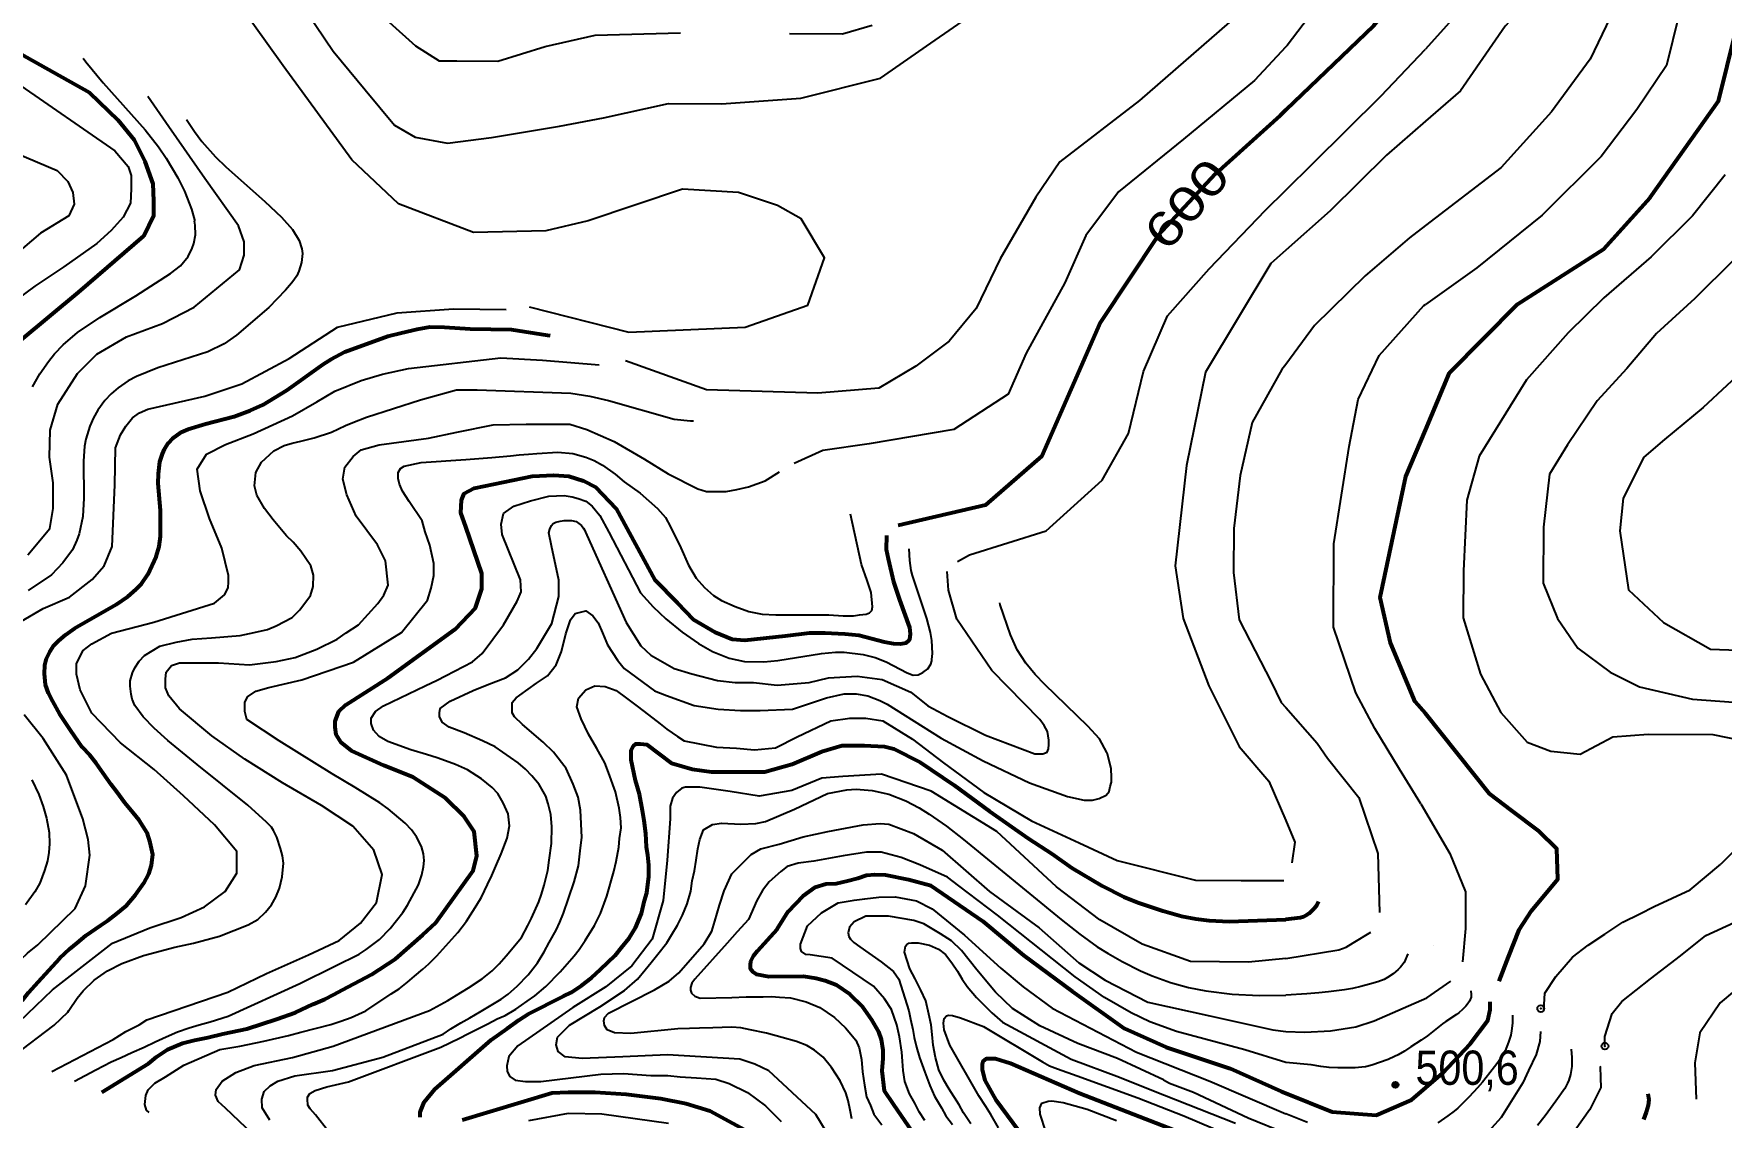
# Model space of a CAD drawing. Header units: metres. Extents: x 552626 to 559174, y 1843804 to 1852371.
# Drawn here: x 553379 to 554216, y 1850451 to 1850989 of the extents above; entities that cross this region are included whole.
import ezdxf
from ezdxf.enums import TextEntityAlignment as Align

# ---------------------------------------------------------------- set-up
doc = ezdxf.new("R2010")
doc.units = ezdxf.units.M
doc.header["$LTSCALE"] = 6.8
doc.header["$PDMODE"] = 32
doc.header["$PDSIZE"] = 3.4
for name, color, linetype, lineweight in [('1', 7, 'Continuous', 25), ('2', 7, 'Continuous', 53), ('5', 7, 'Continuous', 25)]:
    doc.layers.add(name, color=color, linetype=linetype, lineweight=lineweight)
doc.layers.add('4', color=7, linetype='Continuous')

msp = doc.modelspace()

# ---------------------------------------------------------------- hatches: boundary and pattern name
at = {"layer": '5'}
msp.add_hatch(color=256, dxfattribs=at).paths.add_polyline_path([(554055.92, 1850467.27, 1), (554052.92, 1850467.27, 1)])

# ---------------------------------------------------------------- linework, layer by layer
at = {"layer": '1'}
msp.add_line((554073.23, 1850536.34), (554073.23, 1850536.33), dxfattribs=at)
for points in [[(554069.3, 1851368.82), (554081.91, 1851361), (554108.08, 1851341.83), (554129.87, 1851322.69), (554148.81, 1851313.8), (554183.79, 1851300.43), (554208.55, 1851288.58), (554230.37, 1851273.82), (554237.57, 1851257.7), (554238.82, 1851224.07), (554235.76, 1851202.16), (554216.62, 1851177.44), (554196.03, 1851155.64), (554185.66, 1851133.78), (554167.93, 1851101.73), (554160.48, 1851078.39), (554154.48, 1851053.58), (554141.17, 1851027.35), (554108.81, 1850992.47), (554086.69, 1850960.45), (554069.3, 1850945.33)], [(554069.3, 1851339.09), (554093.36, 1851321.48), (554109.38, 1851314.07), (554126.86, 1851305.19), (554150.18, 1851296.27), (554170.54, 1851281.52), (554177.79, 1851272.71), (554186.51, 1851266.81), (554196.67, 1851255.05), (554199.53, 1851246.26), (554199.43, 1851230.18), (554193.49, 1851214.14), (554181.67, 1851193.75), (554171.34, 1851176.27), (554159.56, 1851161.73), (554144.81, 1851139.9), (554138.82, 1851116.55), (554134.28, 1851091.73), (554123.9, 1851066.94), (554112.03, 1851037.78), (554091.37, 1851005.75), (554069.3, 1850981.03)], [(554225.08, 1851132.06), (554201.57, 1851110.28), (554188.32, 1851094.28), (554176.5, 1851072.43), (554167.56, 1851044.72), (554167.39, 1851018.41), (554162.9, 1851000.89), (554151.06, 1850976.12), (554131.9, 1850949.93), (554106.89, 1850922.31), (554069.3, 1850893.57)], [(554221.92, 1851096.99), (554208.65, 1851078.07), (554204.18, 1851063.48), (554201.13, 1851043.04), (554198.04, 1851016.74), (554195, 1850997.76), (554189, 1850972.95), (554174.26, 1850951.11), (554156.58, 1850927.84), (554127.18, 1850898.79), (554094.87, 1850872.68), (554069.3, 1850854.44)], [(554069.3, 1851086.29), (554068.53, 1851084.84), (554047.84, 1851048.43), (554027.2, 1851017.86), (554000.68, 1850982.95), (554000, 1850982.22)], [(553624.58, 1850853.24), (553674.03, 1850840.66), (553731.85, 1850843.17), (553762.85, 1850854.08), (553771.23, 1850877.56), (553759.5, 1850896.85), (553747.77, 1850903.56), (553728.47, 1850910.01), (553700.73, 1850911.65), (553653.91, 1850895.87), (553632.96, 1850890.98), (553596.93, 1850890.14), (553559.74, 1850904.39), (553536.59, 1850926.21), (553502.51, 1850972.8), (553464.44, 1851026.03), (553430.08, 1851052.03), (553371.4, 1851071.31)], [(554000, 1851021.48), (553975.96, 1850997.72), (553927.49, 1850955.64), (553887.85, 1850925.19), (553876.05, 1850907.72), (553858.33, 1850877.14), (553846.49, 1850852.36), (553833.03, 1850836.23), (553816.49, 1850823.88), (553798.2, 1850812.84), (553767.88, 1850810.46), (553712.57, 1850812.14), (553672.35, 1850826.4)], [(553505.64, 1851012.37), (553527.35, 1850980.08), (553543.3, 1850960.98), (553557.8, 1850943.35), (553567.99, 1850937.43), (553584.04, 1850934.41), (553605.97, 1850937.2), (553639.61, 1850942.83), (553661.55, 1850947.08), (553693.73, 1850954.19), (553720.03, 1850954.02), (553759.49, 1850956.7), (553799, 1850966.68), (553823.94, 1850984.06), (553853.29, 1851004.34)], [(553555.18, 1850994.52), (553568.25, 1850982.74), (553579.9, 1850975.36), (553588.66, 1850975.3), (553609.11, 1850975.17), (553632.53, 1850982.34), (553657.4, 1850988.03), (553699.78, 1850989.22)], [(553753.83, 1850988.88), (553780.12, 1850988.72), (553794.76, 1850993.01)], [(554000, 1850982.22), (553984.5, 1850965.51), (553949.26, 1850936.49), (553916.96, 1850910.38), (553900.75, 1850888.56), (553890.38, 1850865.24), (553871.17, 1850830.28), (553862.27, 1850809.87), (553835.4, 1850792.45), (553793.33, 1850785.36), (553770.4, 1850781.95), (553756.13, 1850775.6)], [(554000, 1850911.11), (554013.44, 1850924.39), (554047.25, 1850957.79), (554069.3, 1850981.03)], [(553403.37, 1850976.66), (553404.61, 1850974.83), (553413.22, 1850964.33), (553434.01, 1850941.08), (553440.63, 1850932.7), (553444.54, 1850927.05), (553450.3, 1850917.17), (553453.53, 1850910.65), (553457.15, 1850901.63), (553458.52, 1850896.43), (553458.62, 1850895.77)], [(553370.21, 1850964.3), (553419, 1850930.64), (553425.65, 1850922.87), (553427.13, 1850918.43), (553427.13, 1850911.77), (553426.76, 1850904.74), (553423.24, 1850897.74), (553417.15, 1850891.13), (553410.06, 1850884.61), (553393.73, 1850873.02), (553379.31, 1850863.53), (553370.36, 1850856.93)], [(553375.93, 1850730.16), (553386.83, 1850743.26), (553388.46, 1850753.16), (553388.52, 1850765.94), (553386.69, 1850778.67), (553386.98, 1850792.03), (553390.76, 1850804.92), (553400.46, 1850820.21), (553410.07, 1850829.85), (553424.76, 1850838.31), (553442.7, 1850845.03), (553458.41, 1850853.13), (553480.86, 1850871.66), (553483.15, 1850878.94), (553483.15, 1850885.46), (553480.47, 1850893.51), (553463.62, 1850916.89), (553445.82, 1850942.52), (553435.37, 1850957.64)], [(553274.37, 1850947.23), (553274.59, 1850947.36), (553285.85, 1850951.23), (553295.57, 1850952.4), (553311.11, 1850951.23), (553325.87, 1850948.12), (553390.36, 1850920.9), (553395.8, 1850915.46), (553398.13, 1850910.01), (553398.91, 1850904.18), (553396.19, 1850898.35), (553382.2, 1850889.79), (553347.24, 1850860.24), (553323.15, 1850827.97), (553310.27, 1850805.96), (553296.89, 1850751.75), (553289.24, 1850727.52), (553277.77, 1850675.86), (553278.83, 1850665.69), (553280.02, 1850657.78)], [(553454.57, 1850946.23), (553458.49, 1850940.17), (553462.23, 1850935.26), (553468.95, 1850927.69), (553474.08, 1850922.7), (553493.49, 1850905.49), (553501.69, 1850897.73), (553507.23, 1850891.56), (553510.58, 1850886.15), (553511.84, 1850882.08), (553512.08, 1850879.72), (553511.7, 1850875.25), (553510.39, 1850870.88), (553509.31, 1850868.64), (553507.82, 1850866.5)], [(554069.3, 1850945.33), (554049.97, 1850928.53), (554022.04, 1850900.93), (554000, 1850881.33)], [(554218.05, 1850918.8), (554201.85, 1850898.44), (554181.27, 1850878.1), (554157.77, 1850857.79), (554140.13, 1850840.36), (554119.53, 1850817.1), (554095.91, 1850779.24), (554089.93, 1850757.35), (554088.25, 1850722.28), (554088.11, 1850698.89), (554096.7, 1850671.07)], [(553837.09, 1850726.92), (553843.13, 1850730.22), (553881.12, 1850742.1), (553908.85, 1850767.23), (553922.02, 1850790.48), (553929.52, 1850821.13), (553941.38, 1850848.83), (553961.98, 1850872.09), (553989.92, 1850901.15), (554000, 1850911.11)], [(553378.11, 1850813.64), (553381.76, 1850819.96), (553386.16, 1850826.18), (553389.15, 1850829.86), (553393.42, 1850834.32), (553400.54, 1850840.51), (553411.6, 1850848), (553429.39, 1850858.77), (553446.72, 1850869.73), (553451.6, 1850873.58), (553455.39, 1850878.25), (553457.49, 1850882.32), (553458.28, 1850884.67), (553459.03, 1850889.05), (553458.93, 1850893.7), (553458.62, 1850895.77)], [(554069.3, 1850893.57), (554061.38, 1850887.51), (554039.35, 1850868.65), (554014.36, 1850843.96), (554000, 1850824.62)], [(554000, 1850881.33), (553992.66, 1850874.8), (553960.18, 1850820.92), (553950.77, 1850774.59), (553945.23, 1850724.68), (553949.18, 1850698.55), (553961.85, 1850665.28), (553976.97, 1850635.06), (553991.66, 1850618), (554000, 1850598.42)], [(554222.17, 1850876.34), (554203.06, 1850857.46), (554183.96, 1850840.04), (554169.24, 1850822.59), (554154.53, 1850806.6), (554139.79, 1850784.77), (554130.93, 1850770.21), (554127.84, 1850743.91), (554127.67, 1850716.14), (554134.86, 1850698.56), (554144.99, 1850683.87), (554160.99, 1850672.08), (554175.55, 1850664.68), (554201.81, 1850658.67), (554222.25, 1850657.08)], [(553507.82, 1850866.5), (553506.74, 1850864.94), (553503.68, 1850861.46), (553495.42, 1850852.86), (553479.39, 1850839.14), (553473.22, 1850834.84), (553465.15, 1850830.87), (553440.35, 1850823.01), (553429.84, 1850818.69), (553425.67, 1850816.47), (553420.67, 1850813.07), (553417.21, 1850810.06), (553414.11, 1850806.74), (553410.63, 1850802.04), (553408.39, 1850798.18), (553406.57, 1850794.09), (553404.67, 1850787.68), (553404.04, 1850784.11), (553403.42, 1850776.76), (553403.6, 1850758.34), (553403.16, 1850749.26), (553401.26, 1850740.69), (553400.22, 1850737.49), (553398.09, 1850732.77), (553393.29, 1850726.26), (553387.57, 1850720.31), (553376, 1850712.58)], [(553372.72, 1850697.32), (553383.4, 1850703.58), (553396.59, 1850709.18), (553407.78, 1850717.98), (553413.77, 1850724.77), (553417.77, 1850734.37), (553419.03, 1850764.88), (553419.4, 1850783.27), (553421.83, 1850789.76), (553424.54, 1850794.09), (553427.78, 1850798.15), (553431.3, 1850800.59), (553435.36, 1850802.48), (553463.76, 1850808.94), (553482.09, 1850815.06), (553505.62, 1850827.6), (553529.45, 1850843.19), (553559.06, 1850850.26), (553587.15, 1850852.27), (553613.17, 1850851.95)], [(554067.11, 1850606.67), (554056.39, 1850623.95), (554044.24, 1850643.99), (554034.72, 1850661.73), (554023.63, 1850694.34), (554023.89, 1850735.72), (554031.5, 1850783.91), (554036.03, 1850807.27), (554046.39, 1850829.13), (554068.46, 1850853.84), (554069.3, 1850854.44)], [(553453.05, 1850610.68), (553438.59, 1850623.74), (553421.87, 1850636.98), (553407.7, 1850651.69), (553401.89, 1850663.31), (553399.96, 1850671.06), (553399.96, 1850676.38), (553403.35, 1850682.68), (553407.7, 1850686.06), (553417.37, 1850691.39), (553438.38, 1850696.88), (553468.42, 1850706.23), (553473.42, 1850710.45), (553475.26, 1850713.88), (553475.52, 1850716.78), (553475.52, 1850719.95), (553472.19, 1850733.51), (553466.05, 1850748.2), (553461.44, 1850761.99), (553459.88, 1850772.65), (553464.56, 1850780.1), (553473.89, 1850784.97), (553487.69, 1850790.25), (553507.16, 1850799.19), (553519.33, 1850806.09), (553528.26, 1850811.37), (553541.24, 1850816.65), (553551.79, 1850819.9), (553564.77, 1850822.74), (553610.62, 1850828.02), (553631.31, 1850826.8), (553659.31, 1850824.54)], [(554000, 1850824.62), (553998.15, 1850822.13), (553983.38, 1850795.91), (553977.37, 1850769.64), (553974.28, 1850743.35), (553974.15, 1850721.42), (553976.92, 1850698.02), (553992.8, 1850667.22), (553997.82, 1850657.02), (554000, 1850654.55)], [(554230.62, 1850825.09), (554207.11, 1850803.31), (554188.01, 1850787.36), (554177.73, 1850778.65), (554167.38, 1850758.25), (554165.82, 1850742.18), (554170.01, 1850712.92), (554187.44, 1850696.73), (554210.73, 1850683.43), (554260.39, 1850681.65)], [(553368.93, 1850481.61), (553389.01, 1850496.93), (553395.66, 1850503.3), (553396.25, 1850504.1), (553400.34, 1850510.26), (553403.36, 1850513.89), (553408.85, 1850519.22), (553415.34, 1850523.78), (553422.59, 1850527.4), (553433.34, 1850531.43), (553448.87, 1850535.52), (553458.15, 1850537.56), (553470.94, 1850541.06), (553485.26, 1850546.59), (553489.97, 1850549.38), (553493.82, 1850552.95), (553496.73, 1850556.56), (553498.95, 1850560.4), (553500.67, 1850564.89), (553502.09, 1850570.44), (553502.73, 1850577.24), (553502.19, 1850580.96), (553501.2, 1850584.48), (553499.38, 1850590.1), (553497.82, 1850593.5), (553496.71, 1850595.14), (553494.25, 1850597.66), (553484.96, 1850606.04), (553459.81, 1850626.15), (553445.33, 1850638.17), (553438.58, 1850644.17), (553433.17, 1850649.88), (553428.98, 1850655.39), (553427.69, 1850658.58), (553427.12, 1850661.12), (553426.64, 1850665.12), (553426.72, 1850667.71), (553427.76, 1850671.71), (553428.89, 1850674.14), (553431.1, 1850677.42), (553433.82, 1850680.23), (553441.38, 1850684.85), (553449.43, 1850686.96), (553457.49, 1850688.3), (553467.08, 1850689.07), (553481.29, 1850690.14), (553488.22, 1850691.72), (553494.83, 1850693.25), (553499.06, 1850695), (553506.95, 1850699.21), (553510.79, 1850702.96), (553516.14, 1850710.04), (553517.38, 1850714.44), (553517.68, 1850720.16), (553516.21, 1850724.73), (553511.28, 1850732.06), (553507.45, 1850736.52), (553504.26, 1850739.63), (553497.52, 1850747.55), (553493.25, 1850753.23), (553489.49, 1850759.9), (553488.34, 1850764.51), (553489.02, 1850771.06), (553491.74, 1850776.26), (553497.9, 1850781.85), (553503.12, 1850784.5), (553507.1, 1850785.58), (553511.26, 1850786.53), (553518.01, 1850788.24), (553526.53, 1850791.1), (553533.42, 1850794.41), (553537.19, 1850795.94), (553543.84, 1850798.59), (553570.74, 1850807.07)], [(553570.74, 1850807.07), (553588.49, 1850812.02), (553598.85, 1850812.02), (553645.33, 1850810.34), (553654.69, 1850808.97), (553663.92, 1850806.84), (553696.57, 1850797.56), (553704.62, 1850796.72), (553706.19, 1850796.7)], [(553485.94, 1850675.64), (553499.08, 1850677.33), (553508.52, 1850679.35), (553519.3, 1850683.4), (553529.41, 1850688.46), (553533.79, 1850691.49), (553539.86, 1850695.54), (553549.58, 1850706.14), (553552.59, 1850710.15), (553554.59, 1850715.17), (553553.26, 1850727.21), (553549.41, 1850735.25), (553538.73, 1850749.48), (553534.21, 1850759.99), (553532.21, 1850767.68), (553533.21, 1850773.7), (553537.22, 1850779.05), (553541.23, 1850782.39), (553550.25, 1850784.74), (553574.65, 1850788.08), (553588.67, 1850791.09), (553606.72, 1850794.77), (553623.09, 1850795.1), (553644.82, 1850795.1), (553653.17, 1850792.43), (553666.87, 1850786.41), (553681.91, 1850777.71), (553693.61, 1850770.35), (553708.31, 1850763), (553712.65, 1850761.66), (553722.34, 1850761.66), (553727.69, 1850762.66), (553733.37, 1850764), (553741.73, 1850767.01), (553748.78, 1850771.41)], [(553559.67, 1850771.01), (553560.82, 1850773.12), (553562.54, 1850774.27), (553570.98, 1850776), (553593.12, 1850777.49), (553606.11, 1850778.49), (553615.32, 1850779.38), (553619.69, 1850779.87), (553624.22, 1850780.23), (553628.45, 1850780.55), (553638.81, 1850781.09), (553646.29, 1850780.52), (553652.81, 1850778.73), (553656.8, 1850776.97), (553661, 1850774.77), (553667.35, 1850770.28), (553671.72, 1850766.51), (553679.63, 1850760.77), (553688.38, 1850753.24), (553692.2, 1850748.78), (553694.78, 1850744.18), (553699.94, 1850733.74), (553703.62, 1850725.01), (553707.5, 1850718.61), (553711.57, 1850713.95), (553716.03, 1850710.07), (553720.1, 1850707.55), (553726.88, 1850704.64), (553733.67, 1850702.12), (553740.26, 1850700.76), (553747.04, 1850700.37), (553761.27, 1850700.48), (553773.28, 1850700.48), (553780.34, 1850700), (553785.52, 1850700), (553788.58, 1850700.48), (553791.88, 1850700.71), (553793.53, 1850701.42), (553794.71, 1850702.6), (553794.94, 1850704.48), (553794.24, 1850711.55), (553792.35, 1850717.44), (553789.53, 1850725.45), (553784.13, 1850750.42)], [(553399.08, 1850469.15), (553409.68, 1850474.8), (553417.29, 1850478.66), (553422.1, 1850480.78), (553427.5, 1850483.29), (553433.66, 1850486.04), (553439.06, 1850488.55), (553444.46, 1850491.05), (553450.17, 1850493.6), (553455.96, 1850495.51), (553460.84, 1850497.01), (553466.34, 1850498.59), (553475.35, 1850501.34), (553510.83, 1850517.62), (553528.23, 1850526.2), (553540.3, 1850532.18), (553543.79, 1850534.46), (553550.29, 1850539.42), (553555.72, 1850544.82), (553561.95, 1850552.79), (553564.27, 1850556.44), (553569.72, 1850566.45), (553571.42, 1850571.49), (553572.27, 1850575.43), (553572.52, 1850578.65), (553572.22, 1850581.8), (553571.14, 1850585.55), (553568.72, 1850590.27), (553566.17, 1850593.79), (553563.1, 1850597.13), (553554.64, 1850604.24), (553550.57, 1850607.17), (553538.26, 1850614.87), (553526.8, 1850621.62), (553500.55, 1850637.93), (553484.53, 1850648.46), (553483.59, 1850652.54), (553483.59, 1850656.93), (553484.84, 1850659.75), (553488.92, 1850662.57), (553495.49, 1850664.45), (553511.79, 1850668.21), (553537.47, 1850676.99), (553561.28, 1850691.73), (553574.13, 1850707.72), (553576.01, 1850713.68), (553577.26, 1850719.95), (553577.26, 1850725.91), (553575.38, 1850735), (553573.09, 1850741.65), (553571.56, 1850747.02), (553565.04, 1850756.62), (553561.78, 1850761.8), (553560.24, 1850765.25), (553559.67, 1850768.13), (553559.67, 1850771.01)], [(553600.95, 1850560.42), (553603.88, 1850566.59), (553606.05, 1850571.1), (553608.05, 1850575.75), (553610.67, 1850581.89), (553613.74, 1850589.65), (553614.94, 1850595.79), (553614.27, 1850601.71), (553611.76, 1850607.11), (553609.01, 1850611.85), (553606.3, 1850614.86), (553600.92, 1850619.14), (553593.95, 1850623.56), (553588.12, 1850626.22), (553583.03, 1850628.01), (553578.9, 1850629.59), (553573.67, 1850631.21), (553565.83, 1850633.48), (553554.43, 1850637.65), (553550.22, 1850640.02), (553547.33, 1850643.19), (553546.28, 1850646.62), (553546.28, 1850649.26), (553548.38, 1850652.42), (553552.33, 1850655.33), (553572.97, 1850665.23), (553578.95, 1850668.12), (553583.14, 1850670.17), (553596.44, 1850677.16), (553601.29, 1850681.33), (553611.92, 1850695.43), (553618.62, 1850707.23), (553620.7, 1850711.86), (553620.24, 1850717.87), (553611.23, 1850740.31), (553610.76, 1850745.39), (553611.92, 1850750.71), (553617, 1850754.41), (553625.32, 1850756.96), (553634.34, 1850759.27), (553641.95, 1850759.58), (553645.88, 1850759.06), (553648.98, 1850758.23), (553652.7, 1850756.78), (553655.8, 1850754.3), (553659.62, 1850749.65), (553664.15, 1850741.46), (553679.85, 1850711.37), (553686.21, 1850704.41), (553692.38, 1850698.54), (553700.57, 1850691.83), (553708.61, 1850686.18), (553715.56, 1850682.29), (553723.78, 1850678.88), (553731.42, 1850677.23), (553741.13, 1850677.08), (553748.07, 1850677.76), (553769.59, 1850681.32), (553776.67, 1850681.95), (553780.9, 1850681.99), (553790.29, 1850680.81), (553796.34, 1850679.26), (553801.76, 1850677.13), (553812.19, 1850671.71), (553815.12, 1850670.6)], [(553494.23, 1850436.39), (553473.92, 1850455.73), (553470.31, 1850458.94), (553468.91, 1850462.15), (553469.31, 1850464.96), (553472.32, 1850469.17), (553479.13, 1850473.38), (553488.15, 1850476.79), (553507.19, 1850480.81), (553527.44, 1850486.42), (553575.12, 1850504.13), (553584.19, 1850509.1), (553588.62, 1850511.81), (553594.54, 1850515.33), (553601.28, 1850519.88), (553606.19, 1850523.91), (553609.75, 1850527.31), (553613.25, 1850531.34), (553620.74, 1850540.4), (553624.02, 1850546.3), (553625.82, 1850549.97), (553629.47, 1850558.12), (553630.78, 1850561.9), (553632.02, 1850566.31), (553633.87, 1850573.62), (553634.55, 1850578.75), (553635.68, 1850586.93), (553635.83, 1850595.31), (553635.3, 1850601.41), (553634.07, 1850606.64), (553632.85, 1850610.45), (553629.51, 1850616.23), (553625.87, 1850620.55), (553622.81, 1850623.84), (553619.13, 1850627.05), (553607.82, 1850634.92), (553601.47, 1850637.99), (553592.35, 1850641.85), (553584.95, 1850644.77), (553581.53, 1850647.15), (553580.21, 1850650.05), (553580.21, 1850651.9), (553580.47, 1850654.01), (553585.47, 1850657.7), (553596.91, 1850662.89), (553604.6, 1850666.13), (553612.94, 1850669.13), (553618.96, 1850673.13), (553624.35, 1850678.48), (553628.5, 1850683.68), (553635.95, 1850696.13), (553639.42, 1850709.54), (553639.42, 1850717.64), (553635.64, 1850734.75), (553634.4, 1850741.06), (553634.82, 1850743.03), (553635.75, 1850744.79), (553636.57, 1850745.72), (553637.82, 1850746.44), (553639.99, 1850746.96), (553642.05, 1850747.27), (553645.57, 1850747.27), (553647.94, 1850746.75), (553650.53, 1850744.79), (553652.18, 1850742.41), (553651.67, 1850743.31), (553672.7, 1850696.59), (553680.09, 1850685.03), (553684.95, 1850680.4), (553696.6, 1850673.77), (553705.34, 1850671.21), (553718.09, 1850667.92), (553726.83, 1850666.82), (553735.94, 1850666.82), (553747.74, 1850665.51), (553763.57, 1850666.83)], [(553815.12, 1850670.6), (553817.67, 1850670.75), (553820.02, 1850671.88), (553822.36, 1850673.73), (553823.84, 1850675.94), (553824.36, 1850677.57), (553824.44, 1850678.36), (553824.75, 1850681.26), (553824.39, 1850687.67), (553823.69, 1850691.75), (553821.93, 1850698.66), (553814.76, 1850719.9), (553814.19, 1850722.45), (553813.51, 1850727.45), (553813.22, 1850733.14)], [(553763.57, 1850666.83), (553773.1, 1850669.22), (553787.4, 1850670.01), (553799.71, 1850668.42), (553814.01, 1850662.05), (553822.35, 1850655.27), (553832.28, 1850650.09), (553850.99, 1850640.83), (553875.45, 1850631.45), (553879.56, 1850631.45), (553881.61, 1850632.36), (553882.38, 1850633.9), (553882.51, 1850636.09), (553882.51, 1850638.28), (553881.74, 1850642.65), (553880.2, 1850645.61), (553878.01, 1850648.45), (553854.11, 1850672.78), (553836.8, 1850698.34), (553832.68, 1850712.77), (553832.1, 1850721.92)], [(553661.09, 1850691.48), (553663.49, 1850685.6), (553668.46, 1850677.95), (553671.76, 1850673.9), (553686.74, 1850662.79), (553692.79, 1850660.42), (553706.45, 1850655.49), (553718.47, 1850653.66), (553729.4, 1850652.93), (553739.24, 1850652.93), (553755.22, 1850653.62), (553772.08, 1850659.34), (553780.92, 1850661.19), (553786.91, 1850661.34), (553792.71, 1850660.24), (553798.65, 1850657.98), (553802.33, 1850656.11), (553829.04, 1850639.19), (553849.82, 1850627.95), (553872.93, 1850617.14), (553891.7, 1850610.4), (553899.95, 1850608.54), (553904.07, 1850608.54), (553907.37, 1850609.37), (553910.88, 1850611.02), (553912.33, 1850612.88), (553912.94, 1850615.35), (553913.56, 1850617.42), (553913.56, 1850619.9), (553913.36, 1850624.03), (553911.5, 1850631.46), (553911.29, 1850632.08), (553907.58, 1850638.89), (553901.8, 1850645.29), (553880.5, 1850665.9), (553875.75, 1850670.77), (553870.98, 1850676.53), (553866.7, 1850683.12), (553863.42, 1850690.46), (553858.38, 1850705.4), (553858.1, 1850706.48)], [(553495.97, 1850449.71), (553492.16, 1850455.93), (553491.96, 1850460.14), (553493.16, 1850463.95), (553496.17, 1850466.76), (553499.98, 1850469.17), (553508.4, 1850471.78), (553527.04, 1850474.39), (553552.09, 1850481.01), (553581.98, 1850492.43), (553585.78, 1850495.07), (553590.66, 1850497.99), (553595.26, 1850500.57), (553600.73, 1850503.87), (553610.8, 1850509.75), (553614.15, 1850512.18), (553618.75, 1850516.18), (553624.11, 1850521.84), (553628.81, 1850527.74), (553632.12, 1850533.32), (553634.61, 1850537.87), (553638.02, 1850543.94), (553639.78, 1850547.93), (553641.64, 1850552.4), (553644.12, 1850559.78), (553646.98, 1850568), (553649.08, 1850575.98), (553650.13, 1850584.78), (553650.81, 1850589.91), (553650.05, 1850603.56), (553649, 1850610.07), (553646.39, 1850616.4), (553642.98, 1850624.23), (553636.69, 1850632.35), (553631.55, 1850637.3), (553621.25, 1850646.1), (553617.31, 1850649.79), (553616.25, 1850651.9), (553616.25, 1850655.07), (553616.25, 1850656.91), (553618.1, 1850659.29), (553619.94, 1850660.61), (553628.23, 1850666.6), (553633.66, 1850670.22), (553637.94, 1850675.6), (553640.66, 1850682.22), (553642.83, 1850690.99), (553645.2, 1850697.89), (553647.52, 1850701.15), (553652.75, 1850702.38), (553656.18, 1850699.93), (553658.79, 1850696.43), (553661.09, 1850691.48)], [(553387.75, 1850473.83), (553418.24, 1850489.82), (553424.43, 1850493.68), (553431.15, 1850497.12), (553434.99, 1850499.45), (553475.07, 1850513.27), (553494.23, 1850522.57), (553515.17, 1850531.79), (553530.35, 1850538.93), (553540.99, 1850547.44), (553548.81, 1850557.74), (553551.7, 1850571.65), (553547.62, 1850583.78), (553537.12, 1850595.62), (553521.64, 1850605.94), (553502.28, 1850617.03), (553483.49, 1850628.83), (553467.13, 1850640.47), (553451.05, 1850653.74), (553445.79, 1850660.34), (553444.21, 1850664.29), (553444.21, 1850668.52), (553444.47, 1850671.95), (553447.1, 1850675.37), (553451.05, 1850676.69), (553470.44, 1850676.65), (553485.94, 1850675.64)], [(554096.7, 1850671.07), (554106.8, 1850652), (554119.86, 1850637.3), (554131.52, 1850632.84), (554146.12, 1850631.29), (554162.24, 1850639.96), (554179.78, 1850641.31), (554211.92, 1850641.11), (554226.51, 1850638.09), (554235.24, 1850632.19), (554239.55, 1850620.47), (554239.47, 1850608.78), (554236.5, 1850600.02), (554226.19, 1850586.93), (554215.9, 1850576.77)], [(553667.78, 1850578.1), (553669.19, 1850585.2), (553669.49, 1850589.5), (553670.31, 1850594.8), (553669.88, 1850599.96), (553669.21, 1850604.47), (553667.5, 1850612.64), (553664.05, 1850622.19), (553662.23, 1850627.04), (553658.27, 1850634.17), (553653.99, 1850641.26), (553650.44, 1850648.91), (553648.35, 1850654.83), (553649.13, 1850659.03), (553652.76, 1850663.23), (553657.26, 1850665.31), (553662.36, 1850664.94), (553667.8, 1850662.88), (553672.97, 1850659.04), (553677.62, 1850655.62), (553681.61, 1850652.45), (553689.56, 1850646.4), (553692.86, 1850643.77), (553698.17, 1850640.11), (553701.57, 1850637.97), (553717.53, 1850634.75), (553727.48, 1850634.26), (553736.47, 1850633.53), (553746.91, 1850634.5), (553757.59, 1850639.86), (553774.22, 1850647.79), (553783.69, 1850649.25), (553791.71, 1850649.25), (553800.09, 1850647.79), (553814.9, 1850638.76), (553830.25, 1850627.01), (553850.26, 1850612.38), (553873.87, 1850598.29), (553897.59, 1850587.35), (553916.34, 1850578.52), (553955.17, 1850568.87), (553977.92, 1850568.73), (553999.04, 1850568.59)], [(554000, 1850654.55), (554015.69, 1850636.74), (554020.73, 1850629.35), (554036.25, 1850609.84), (554045.74, 1850582.11), (554046.53, 1850552.8)], [(553406.68, 1850581.28), (553405.89, 1850588.99), (553403.19, 1850599.27), (553395.11, 1850620.92), (553383.51, 1850639.03), (553374.09, 1850650.86)], [(554000, 1850529.98), (553981.5, 1850528.17), (553952.75, 1850528.48), (553928.82, 1850537.01), (553907.72, 1850549.19), (553886.21, 1850565.43), (553856.6, 1850593.04), (553824.14, 1850612.94), (553799.39, 1850621.47), (553780.32, 1850620.25), (553769.77, 1850619.44), (553754.99, 1850613.27), (553738.76, 1850610.45), (553724.3, 1850612.85), (553709.36, 1850615.01), (553706.21, 1850615.01), (553702.26, 1850615.01), (553700.42, 1850614.48), (553697.79, 1850612.37), (553695.69, 1850609.47), (553694.63, 1850605.51), (553694.63, 1850599.18), (553693.06, 1850578.66), (553691.11, 1850558.66), (553685.62, 1850539.56), (553675.57, 1850526.25), (553662.68, 1850515.98), (553646.23, 1850505.6), (553618.99, 1850486.64), (553614.5, 1850481.39), (553613.5, 1850476.65), (553613.75, 1850473.91), (553615, 1850471.41), (553617.74, 1850469.66), (553622.73, 1850468.91), (553630.47, 1850468.91), (553660.17, 1850472.49), (553671.38, 1850472.91), (553685.04, 1850471.92), (553693.44, 1850471.85), (553699.5, 1850471.27), (553707.61, 1850470.77), (553717.24, 1850470.01), (553723.81, 1850467.9), (553733.02, 1850463.41), (553741.96, 1850456.82), (553749.59, 1850449.17)], [(553377.91, 1850618.61), (553381.27, 1850611.36), (553383.49, 1850605.42), (553385.19, 1850599.53), (553386.43, 1850592.44), (553386.66, 1850586.92), (553386.36, 1850582.5), (553385.59, 1850578.4), (553384.2, 1850573.59), (553381.84, 1850567.41), (553379.39, 1850563.07), (553374.78, 1850556.54)], [(553704.81, 1850563.35), (553705.49, 1850568.48), (553706.66, 1850573.51), (553707.48, 1850578.81), (553708.26, 1850584.43), (553709.33, 1850588.97), (553711.15, 1850593.75), (553715.58, 1850596.46), (553720.08, 1850597.13), (553729.61, 1850596.63), (553737.17, 1850596.86), (553741.95, 1850597.87), (553756.25, 1850604.1), (553772.69, 1850611.75), (553782.24, 1850613.59), (553786.87, 1850613.97), (553794.86, 1850613.33), (553803.07, 1850611.52), (553811.46, 1850608.14), (553818.06, 1850604.69), (553823.17, 1850601.54), (553831.63, 1850595.62), (553840.18, 1850588.98), (553888.59, 1850549.23), (553897.77, 1850542.04), (553906.53, 1850535.8), (553911.89, 1850532.39), (553918.93, 1850528.39), (553928, 1850523.81), (553933.68, 1850521.39), (553942.88, 1850518.08), (553951.84, 1850515.6), (553960.43, 1850513.93), (553973.48, 1850512.3), (553986.78, 1850511.67), (554000, 1850511.82)], [(553358.22, 1850489.04), (553371.55, 1850498.57), (553388.16, 1850514.4), (553417.84, 1850537.56), (553436.41, 1850545.17), (553451.99, 1850550.29), (553463.55, 1850555.6), (553473.74, 1850563.16), (553479.54, 1850572.29), (553479.65, 1850583.09), (553468.43, 1850596.34), (553453.05, 1850610.68)], [(554067.11, 1850606.67), (554081.36, 1850582.12), (554089.27, 1850563.11), (554089.27, 1850544.89), (554087.69, 1850528.26)], [(553782.94, 1850459.54), (553781.72, 1850463.35), (553779.01, 1850469.2), (553774.63, 1850475.81), (553770.56, 1850481.03), (553766.22, 1850484.49), (553762.34, 1850486.73), (553757.21, 1850488.83), (553750.2, 1850490.72), (553742.37, 1850492.99), (553734.29, 1850494.6), (553729.61, 1850495.49), (553725.14, 1850495.93), (553720.43, 1850495.72), (553715.72, 1850495.5), (553709.1, 1850495.38), (553704.22, 1850495.3), (553698.39, 1850495.11), (553675.12, 1850492.78), (553667, 1850493.16), (553663.26, 1850494.58), (553661.98, 1850496.78), (553661.59, 1850498.97), (553661.98, 1850500.64), (553664.04, 1850502.84), (553686.88, 1850514.49), (553694.15, 1850518.63), (553698.89, 1850522.8), (553711.47, 1850537.17), (553715.33, 1850543.45), (553716.81, 1850548.51), (553719.08, 1850556.35), (553721.42, 1850563.56), (553725.22, 1850571.88), (553734.81, 1850581.58), (553739.51, 1850584.41), (553748.6, 1850586.6), (553760.51, 1850590.37), (553772.75, 1850592.99), (553778.95, 1850594.09), (553790.28, 1850596.33), (553798.74, 1850596.95), (553803.13, 1850596.64), (553815.36, 1850591.94), (553829.46, 1850583.78), (553852.98, 1850563.17), (553877.71, 1850545.25), (553897.35, 1850527.76), (553910.47, 1850519.15), (553931.52, 1850508.28), (553962.31, 1850501.48), (553993.62, 1850494.53), (554000, 1850493.66)], [(554000, 1850598.42), (554004.59, 1850587.65), (554003.01, 1850577.44)], [(553337.46, 1850503.48), (553341.85, 1850506.34), (553347.86, 1850510.33), (553351.66, 1850512.97), (553357.05, 1850516.89), (553360.22, 1850519.45), (553365.33, 1850523.03), (553368.92, 1850526.11), (553372.62, 1850529.68), (553375.76, 1850532.56), (553380.8, 1850536.76), (553399.37, 1850554.78), (553404.51, 1850566.05), (553406.68, 1850581.28)], [(554000, 1850478.4), (553979.8, 1850484.61), (553945.81, 1850493.74), (553932.58, 1850498.47), (553923.24, 1850502.94), (553910.17, 1850510.57), (553895.55, 1850520.84), (553857.01, 1850551.39), (553837.81, 1850566.02), (553832.14, 1850570.34), (553818.47, 1850576.49), (553809.13, 1850580.14), (553799.34, 1850582.65), (553792.05, 1850582.65), (553780.43, 1850580.82), (553765.86, 1850578.32), (553758.11, 1850577.18), (553752.65, 1850575.58), (553749.46, 1850573.07), (553743.76, 1850568.06), (553740.35, 1850563.73), (553737.62, 1850558.71), (553733.52, 1850549.36), (553727.82, 1850543.21), (553722.81, 1850537.51), (553706.83, 1850519.73), (553705.28, 1850517.67), (553704.63, 1850515.61), (553704.63, 1850514.19), (553705.15, 1850512.77), (553706.83, 1850511.35), (553709.4, 1850510.32), (553725.21, 1850510.63), (553732.28, 1850510.95), (553740.8, 1850510.97), (553744.89, 1850511.12), (553748.88, 1850510.78), (553754.28, 1850510.45), (553762.08, 1850508.49), (553768.88, 1850505.63), (553776.06, 1850500.76), (553781.55, 1850495.54), (553786.65, 1850489.49), (553788.36, 1850485.58), (553789.48, 1850479.86), (553790.01, 1850473.77), (553790.93, 1850467.08), (553792.05, 1850461.37), (553793.97, 1850457), (553795.71, 1850452.78), (553799.64, 1850447.39)], [(553525.09, 1850444.15), (553518.62, 1850452.32), (553516.01, 1850455.33), (553514.81, 1850457.13), (553514.61, 1850460.14), (553514.61, 1850461.14), (553515.81, 1850462.95), (553518.42, 1850464.55), (553524.23, 1850466.36), (553535.05, 1850468.77), (553580.81, 1850485.98), (553590.09, 1850490.51), (553594.27, 1850492.56), (553604.14, 1850497.47), (553608.74, 1850500.04), (553612.65, 1850501.75), (553617.98, 1850504.88), (553623.69, 1850508.84), (553627.49, 1850511.48), (553632.82, 1850516.03), (553640.05, 1850523.33), (553646.89, 1850531.21), (553649.51, 1850534.5), (553652.48, 1850538.95), (553657.01, 1850546.4), (553659.97, 1850552.27), (553663.11, 1850560.83), (553666.61, 1850573.07), (553667.78, 1850578.1)], [(554128.06, 1850504.25), (554128.58, 1850512.74), (554133.95, 1850521.09), (554142.29, 1850530.63), (554150.04, 1850536.6), (554158.38, 1850541.97), (554167.32, 1850547.93), (554175.67, 1850552.11), (554182.82, 1850555.68), (554200.7, 1850564.04), (554215.9, 1850576.77)], [(553774.78, 1850439.45), (553766.88, 1850452.51), (553743.62, 1850474.28), (553736.59, 1850477.58), (553729.18, 1850480.03), (553693.32, 1850482.14), (553671.12, 1850481.14), (553650.92, 1850480.4), (553642.44, 1850481.14), (553638.95, 1850483.89), (553637.95, 1850487.14), (553638.7, 1850490.88), (553644.68, 1850496.87), (553659.69, 1850505.98), (553671.87, 1850514.15), (553678.33, 1850519.78), (553682.24, 1850524.32), (553685.14, 1850527.97), (553688.46, 1850532.13), (553692.88, 1850537.69), (553695.4, 1850541.92), (553698.2, 1850546.5), (553700.78, 1850551.53), (553702.99, 1850557.15), (553704.81, 1850563.35)], [(553436.02, 1850453.6), (553434.76, 1850454.79), (553433.94, 1850457.45), (553434.35, 1850461.94), (553435.57, 1850464.8), (553438.84, 1850468.07), (553444.14, 1850471.33), (553453.32, 1850477.05), (553471.22, 1850484.77), (553481.13, 1850486.53), (553493.01, 1850488.98), (553505.16, 1850491.78), (553511.29, 1850493.42), (553526.18, 1850497.16), (553531.2, 1850498.83), (553536.36, 1850500.68), (553543.56, 1850504.02), (553556.19, 1850512.4), (553560.17, 1850514.9), (553564.21, 1850518.2), (553567.67, 1850521.12), (553571.86, 1850524.6), (553574.86, 1850527.31), (553578.84, 1850531.23), (553583.33, 1850536.16), (553589.21, 1850542.82), (553593.46, 1850548.52), (553598.71, 1850556.53), (553600.95, 1850560.42)], [(553821.01, 1850449.65), (553818.16, 1850453.91), (553815.93, 1850458.23), (553813.36, 1850462.83), (553811.09, 1850468.89), (553810.14, 1850474.47), (553809.79, 1850479.01), (553809.6, 1850483.41), (553808.41, 1850491.16), (553807.11, 1850497.02), (553804.36, 1850504.6), (553800.92, 1850509.89), (553795.46, 1850516.22), (553774.92, 1850530.09), (553764.1, 1850531.73), (553761.92, 1850531.94), (553759.74, 1850533.5), (553759.22, 1850534.95), (553759.22, 1850537.03), (553762.67, 1850546.18), (553769.73, 1850552.56), (553777.93, 1850557.58), (553785.9, 1850558.95), (553791.14, 1850559.63), (553798.2, 1850560.31), (553806.18, 1850560.54), (553816.88, 1850558.49), (553824.62, 1850554.61), (553840.62, 1850541.53), (553858.71, 1850525.13), (553869.69, 1850515.87), (553884.18, 1850505.38), (553926.01, 1850483.44), (553962.32, 1850469.14), (554000, 1850452.97)], [(553939.28, 1850469.76), (553916.46, 1850480.3), (553896.89, 1850487.76), (553877.98, 1850496.55), (553864.36, 1850505.18), (553856.04, 1850513.2), (553846.79, 1850524.41), (553839.08, 1850533.95), (553834.12, 1850538.76), (553828.67, 1850542.24), (553820.38, 1850547.15), (553815.45, 1850548.8), (553802.99, 1850551.01), (553795.89, 1850551.01), (553791.68, 1850551.01), (553785.88, 1850548.13), (553783.59, 1850545.43), (553782.97, 1850542.74), (553783.18, 1850540.87), (553784.11, 1850539.52), (553785.67, 1850537.96), (553788.68, 1850535.78), (553799.31, 1850528.32), (553805.36, 1850523.58), (553807.99, 1850519.62), (553812.95, 1850503.99), (553813.9, 1850499.84), (553814.95, 1850494.75), (553815.72, 1850490.73), (553816.74, 1850485.95), (553818.27, 1850480.76), (553820.99, 1850473.49), (553823.46, 1850466.98), (553825.8, 1850461.72), (553829.14, 1850455.94), (553831.33, 1850451.92), (553834.66, 1850447.57)], [(554158.38, 1850486.49), (554158.38, 1850491.26), (554161.96, 1850502.6), (554166.73, 1850508.56), (554181.03, 1850519.89), (554195.93, 1850531.23), (554208.45, 1850541.37), (554222.51, 1850547.77)], [(553843.78, 1850447.97), (553840.16, 1850453.4), (553837.97, 1850457.41), (553833, 1850465.06), (553830.42, 1850469.66), (553827.95, 1850474.75), (553826.31, 1850480.88), (553825.15, 1850486.9), (553824.55, 1850492.2), (553824.16, 1850497.05), (553822.94, 1850502.28), (553821.4, 1850508.9), (553818.89, 1850514.3), (553816.21, 1850519.83), (553813.43, 1850524.89), (553810.78, 1850533.1), (553811.3, 1850536.01), (553812.03, 1850536.94), (553813.06, 1850537.56), (553814.51, 1850537.77), (553817.63, 1850537.67), (553823.23, 1850536.52), (553827.69, 1850534.55), (553831.26, 1850531.96), (553834.42, 1850527.74), (553837.09, 1850523.62), (553839.42, 1850519.78), (553841.89, 1850516.11), (553846.62, 1850510.65), (553850.37, 1850506.81), (553854.12, 1850502.98), (553859.53, 1850498.38), (553893.57, 1850480.08), (553917.48, 1850471.13), (553933.51, 1850464.65), (553975.14, 1850448.29)], [(554000, 1850529.98), (554026.29, 1850534.28), (554029.95, 1850535.63), (554033.47, 1850537.7), (554042.21, 1850542.98)], [(554060.57, 1850532.26), (554058.81, 1850527.93), (554056.95, 1850525.64), (554056.36, 1850525.03), (554055.74, 1850524.42), (554053.25, 1850522.31), (554050.46, 1850520.45), (554048.83, 1850519.6), (554045.73, 1850518.38), (554041.59, 1850517.14), (554037.34, 1850516.02), (554033.14, 1850515.08), (554029.15, 1850514.39), (554021.15, 1850513.36), (554016.42, 1850512.87), (554010.44, 1850512.38), (554000, 1850511.82)], [(554000, 1850493.66), (554009.54, 1850493.39), (554022.22, 1850494.1), (554034.78, 1850496), (554043.89, 1850499.01), (554070.06, 1850510.5), (554081.91, 1850518.68)], [(554091.9, 1850513.98), (554092.08, 1850512.11), (554091.96, 1850510.75), (554091.22, 1850508.78), (554090.05, 1850507.13), (554089.31, 1850506.23), (554087.79, 1850504.64), (554085.95, 1850503.04), (554084.74, 1850502.15), (554079.42, 1850498.73), (554077.85, 1850497.6), (554072, 1850492.94), (554070.3, 1850491.67), (554067.13, 1850489.45), (554062.15, 1850486.14), (554058.97, 1850484.06), (554055.78, 1850482.17), (554054.01, 1850481.27), (554050.79, 1850479.91), (554042.74, 1850477.07), (554039.6, 1850476.25), (554037.79, 1850475.97), (554034.41, 1850475.77), (554025.81, 1850475.72), (554021.61, 1850475.87), (554017.36, 1850476.41), (554012.65, 1850477.13), (554000, 1850478.4)], [(554222.75, 1850513.93), (554215.6, 1850507.96), (554205.47, 1850493.05), (554203.03, 1850478.22), (554203.68, 1850460.24)], [(553857.43, 1850445.88), (553853.67, 1850452.56), (553851.17, 1850456.54), (553847.73, 1850461.84), (553833.32, 1850486.97), (553830.6, 1850494.54), (553830.15, 1850497.87), (553830.6, 1850500.14), (553831.66, 1850501.5), (553832.72, 1850501.81), (553834.69, 1850501.66), (553838.62, 1850500.44), (553849.97, 1850496.2), (553879.29, 1850478.67), (553882.83, 1850476.71), (553886.78, 1850475.26), (553896.49, 1850471.78), (553926.63, 1850460.77), (553949.5, 1850451.83), (553971.66, 1850442.53)], [(554112.61, 1850501.89), (554112.53, 1850497.84), (554112.06, 1850494.04), (554111.65, 1850491.99), (554110.62, 1850488.38), (554108.88, 1850484.14), (554108.44, 1850483.29), (554106.71, 1850480.46), (554104.75, 1850477.74), (554101.33, 1850473.21), (554097.62, 1850468.59), (554095.16, 1850465.72), (554091.1, 1850461.31), (554088.28, 1850458.46), (554085.33, 1850455.72), (554083.64, 1850454.29), (554080.49, 1850451.86), (554075.4, 1850448.38)], [(554126.43, 1850493.82), (554126.1, 1850488.85), (554124.24, 1850482.32), (554120.51, 1850474.39), (554117.71, 1850468.32), (554106.97, 1850451.13), (554092.45, 1850435.21), (554074.16, 1850423.82), (554053.04, 1850422.09), (554032.03, 1850427.5), (554011.66, 1850438.27), (554000, 1850442.8)], [(554141.66, 1850484.94), (554142.01, 1850480.92), (554141.89, 1850476.41), (554141.3, 1850472.38), (554140.46, 1850469.53), (554139.85, 1850468.04), (554138.46, 1850465.54), (554134.06, 1850459.11), (554128.66, 1850451.82), (554124.91, 1850447.04)], [(553939.28, 1850469.76), (553942.37, 1850468.04), (553954.27, 1850463.64), (553981.44, 1850450.95), (554000, 1850443.34)], [(554155.94, 1850476.6), (554155.96, 1850476.35), (554156.23, 1850470.83), (554156.32, 1850465.96), (554150.87, 1850455.06), (554133.58, 1850430.55), (554115.62, 1850410.99), (554105.28, 1850403.02), (554092.26, 1850398.43), (554075.96, 1850398.2), (554061.8, 1850402.8), (554042.87, 1850410.47), (554026.54, 1850417.37), (554012.74, 1850423.73), (554000, 1850429.82)], [(553693.77, 1850448.05), (553660.61, 1850452.68), (553643.91, 1850452.98), (553624.27, 1850449.39)], [(553784.77, 1850450.44), (553783.96, 1850454.77), (553782.94, 1850459.54)], [(553881, 1850444.18), (553878.14, 1850452.77), (553877.98, 1850455.95), (553878.93, 1850458.17), (553882.11, 1850459.13), (553884.01, 1850459.29), (553889.57, 1850458.49), (553901.49, 1850455.15), (553916.1, 1850449.59)], [(554010.81, 1850448.52), (554000, 1850452.97)]]:
    msp.add_lwpolyline(points, dxfattribs=at)
for p in [(554126.57, 1850505.11), (554158.38, 1850486.49)]:
    msp.add_point(p, dxfattribs=at)
at = {"layer": '2'}
for points in [[(554069.3, 1851025.59), (554043.51, 1850992.64), (554000, 1850950.92)], [(554069.3, 1850792.01), (554081.23, 1850820.46), (554115.07, 1850854.61), (554157.72, 1850881.83), (554180.89, 1850907.46), (554214.81, 1850955.35), (554227.53, 1851006.82)], [(553372.54, 1850836.86), (553401.09, 1850860.56), (553433.4, 1850888.4), (553438.33, 1850898.81), (553438.33, 1850905.85), (553438.06, 1850914.24), (553434.01, 1850925.33), (553428.87, 1850935.89), (553420.75, 1850945.9), (553406.7, 1850959.4), (553357.53, 1850986.81)], [(554000, 1850950.92), (553997.2, 1850948.24), (553965.15, 1850919.22), (553936.63, 1850888.46), (553908.03, 1850845.67), (553878.98, 1850779.15), (553851.02, 1850754.83), (553807.76, 1850744.84)], [(553391.83, 1850530.09), (553396.66, 1850534.73), (553400.42, 1850537.67), (553404.73, 1850541.31), (553412.01, 1850546.55), (553415.53, 1850548.83), (553420.01, 1850552.33), (553424.63, 1850556.01), (553429.36, 1850561.58), (553433.42, 1850567.4), (553435.9, 1850571.93), (553437.31, 1850576.18), (553437.95, 1850581.61), (553436.49, 1850587.58), (553435.16, 1850592.31), (553431.14, 1850598.63), (553428.06, 1850602.21), (553424.04, 1850607.11), (553419.95, 1850612.63), (553417.18, 1850616.25), (553413.22, 1850621.95), (553409.83, 1850626.92), (553406.71, 1850630.81), (553402.79, 1850634.78), (553397.01, 1850643.22), (553391.73, 1850651.22), (553388.22, 1850657.39), (553386.11, 1850661.54), (553384.6, 1850665.72), (553384.08, 1850671.24), (553384.35, 1850675.41), (553385.16, 1850678.76), (553386.74, 1850682.09), (553388.84, 1850685.17), (553391.23, 1850687.77), (553394.5, 1850690.56), (553399.2, 1850693.88), (553419.74, 1850705.6), (553425.57, 1850709.62), (553429.68, 1850713.22), (553432.2, 1850715.9), (553435.38, 1850720.5), (553439.52, 1850729.4), (553440.99, 1850734.31), (553441.62, 1850739.25), (553441.65, 1850752.2), (553440.58, 1850765.68), (553440.73, 1850770.35), (553441.44, 1850776.37), (553442.68, 1850780.37), (553443.76, 1850782.63), (553445.72, 1850785.77), (553447.65, 1850787.98), (553451.96, 1850791.05), (553455.37, 1850792.5), (553464.11, 1850795.18), (553478.28, 1850798.83), (553486.21, 1850801.79), (553492.48, 1850804.66), (553504.36, 1850811.9), (553522.41, 1850824.77), (553526.45, 1850827.29), (553533.1, 1850830.95), (553554.47, 1850838.73), (553561.31, 1850840.31), (553569.04, 1850842.25), (553575.33, 1850843.39), (553582.58, 1850843.22), (553595.36, 1850842.42), (553615.79, 1850842.07), (553633.7, 1850839.13), (553634.96, 1850839)], [(554069.3, 1850651.58), (554064.28, 1850657.34), (554052.07, 1850686.63), (554046.91, 1850709), (554059.67, 1850769.05), (554069.3, 1850792.01)], [(553558.24, 1850529.78), (553571.86, 1850541.67), (553578.23, 1850547.72), (553596.91, 1850573.39), (553598.68, 1850580.85), (553597.26, 1850592.92), (553592.3, 1850600.38), (553583.13, 1850609.53), (553566.9, 1850619.99), (553552.45, 1850625.7), (553536.54, 1850632.9), (553531.28, 1850637.12), (553528.91, 1850641.08), (553528.39, 1850644.77), (553528.39, 1850647.68), (553530.23, 1850652.42), (553533.65, 1850655.85), (553554.71, 1850669.15), (553587.92, 1850693.3), (553597.94, 1850703.96), (553601.08, 1850713.37), (553601.08, 1850720.89), (553593.24, 1850744.09), (553590.74, 1850750.99), (553591.05, 1850757.26), (553592.3, 1850760.71), (553597.32, 1850763.22), (553626.14, 1850769.18), (553636.79, 1850769.81), (553644.31, 1850769.18), (553651.52, 1850766.98), (553657.78, 1850763.85), (553667.81, 1850753.19), (553686.92, 1850717.76), (553698.19, 1850706.47), (553706.2, 1850698.2), (553716.89, 1850691.91), (553725.37, 1850688.45), (553731.66, 1850687.82), (553751.66, 1850690.03), (553763.72, 1850691.59), (553771.27, 1850691.59), (553781.33, 1850690.96), (553788.24, 1850690.33), (553800.82, 1850687.02), (553805.38, 1850686.23), (553808.68, 1850686.08), (553811.67, 1850686.55), (553813.08, 1850687.65), (553813.55, 1850688.44), (553813.87, 1850690.8), (553813.55, 1850694.1), (553808.56, 1850707.83), (553805.56, 1850716.86), (553802.88, 1850728.23), (553801.88, 1850732.91), (553802.08, 1850739.76)], [(554105.89, 1850518.75), (554110.55, 1850530.86), (554115.86, 1850544.22), (554121.97, 1850553.68), (554135.02, 1850569.26), (554134.47, 1850584.3), (554125.57, 1850593.2), (554112.22, 1850603.22), (554101.09, 1850611.57), (554069.3, 1850651.58)], [(553570.6, 1850451.19), (553570.6, 1850453.68), (553572.6, 1850458.68), (553577.84, 1850465.17), (553605.81, 1850489.61), (553613.7, 1850495.24), (553619.68, 1850499.55), (553624.25, 1850502.44), (553641.73, 1850511.2), (553645.47, 1850513.05), (553650.59, 1850516.63), (553655.54, 1850520.35), (553659.96, 1850524.48), (553667.23, 1850531.46), (553670.4, 1850535.45), (553674.31, 1850540), (553677.35, 1850545.24), (553680.35, 1850552.21), (553681.82, 1850558.69), (553682.96, 1850562.61), (553683.94, 1850570.61), (553683.93, 1850576.3), (553683.54, 1850581.15), (553682.91, 1850585.34), (553682.48, 1850591.92), (553681.73, 1850598.46), (553680.86, 1850603.42), (553679.31, 1850611.45), (553677.43, 1850618.34), (553675.16, 1850628.55), (553675.16, 1850630.66), (553675.16, 1850633.3), (553676.47, 1850635.41), (553677.53, 1850636.46), (553679.63, 1850636.46), (553683.05, 1850636.2), (553695.18, 1850626.86), (553705.5, 1850623.83), (553715.06, 1850622.57), (553727.14, 1850622.57), (553741.48, 1850622.57), (553755.07, 1850626.35), (553769.91, 1850632.66), (553779.98, 1850635.69), (553790.8, 1850635.69), (553800.86, 1850635.19), (553805.63, 1850633.94), (553818.56, 1850627.31), (553835.47, 1850615.98), (553853.1, 1850603.06), (553872.46, 1850589.41), (553884.07, 1850581.83), (553893.96, 1850574.92), (553908.98, 1850566.02), (553919.76, 1850560.62), (553926.7, 1850557.75), (553939.1, 1850553.56), (553948.34, 1850551), (553955.34, 1850549.65), (553962, 1850548.79), (553971.95, 1850548.23), (554000, 1850549.28)], [(553783.94, 1850512.07), (553777.1, 1850516.66), (553771.48, 1850518.87), (553767.08, 1850520.11), (553760.67, 1850520.96), (553743.56, 1850520.9), (553737.5, 1850522.06), (553735.7, 1850523.22), (553734.41, 1850524.9), (553734.41, 1850526.83), (553734.67, 1850528.64), (553735.96, 1850531.35), (553737.89, 1850533.8), (553747.64, 1850544.58), (553753.11, 1850553.25), (553760.62, 1850561), (553766.54, 1850565.33), (553772.01, 1850566.92), (553777.02, 1850567.15), (553782.49, 1850568.52), (553787.73, 1850569.89), (553792.05, 1850571.26), (553796.15, 1850571.71), (553801.39, 1850571.48), (553812.78, 1850569.2), (553823.94, 1850566.24), (553849.67, 1850548.43), (553869.88, 1850531.64), (553894.04, 1850513.71), (553919.95, 1850495.2), (553940.61, 1850485.94), (553972.42, 1850475.39), (553997.91, 1850463.96), (554000, 1850463.13)], [(554016.19, 1850558.16), (554015.43, 1850556.37), (554014.11, 1850554.74), (554013.29, 1850553.86), (554011.65, 1850552.31), (554009.89, 1850551.05), (554008.9, 1850550.56), (554007.12, 1850550.08), (554000, 1850549.28)], [(553350.25, 1850494.58), (553367.66, 1850504.29), (553373.25, 1850509.25), (553376.28, 1850513.05), (553381.04, 1850518.32), (553386.21, 1850524.1), (553391.83, 1850530.09)], [(553412.61, 1850463.56), (553435.69, 1850477.9), (553439.74, 1850481.2), (553445.17, 1850484.82), (553452.54, 1850488.02), (553458.53, 1850489.49), (553465.18, 1850490.72), (553472.56, 1850492.5), (553484.58, 1850495.13), (553499.19, 1850499.94), (553508.6, 1850503.22), (553517.46, 1850507.22), (553523.18, 1850509.76), (553527.64, 1850512.16), (553531.97, 1850514.39), (553546.36, 1850522.09), (553558.24, 1850529.78)], [(553816.59, 1850441.26), (553805.37, 1850457.64), (553800.9, 1850464.23), (553799.75, 1850474.24), (553800.33, 1850480.3), (553800.32, 1850484.56), (553799.4, 1850489.83), (553798.18, 1850493.64), (553794.67, 1850499.55), (553789.98, 1850506.13), (553783.94, 1850512.07)], [(554000, 1850463.13), (554022.99, 1850453.95), (554044.93, 1850452.31), (554062.44, 1850459.76), (554077.74, 1850473.05), (554091.53, 1850487.56), (554100.22, 1850499.12), (554101.39, 1850504.48), (554101.45, 1850508.41)], [(553965.38, 1850436.71), (553897.76, 1850462.96), (553863.38, 1850477.89), (553856.06, 1850480.11), (553853.04, 1850480.11), (553851.45, 1850480.11), (553849.7, 1850478.84), (553849.38, 1850477.56), (553849.38, 1850474.7), (553850.65, 1850469.61), (553856.19, 1850459.76), (553914.71, 1850380.7)], [(553736.97, 1850442.04), (553714.36, 1850454.15), (553702.45, 1850457.84), (553689.95, 1850460.36), (553672.77, 1850462.56), (553657.33, 1850463.55), (553643.94, 1850463.55), (553635.93, 1850463.1), (553591.31, 1850449.69)], [(554179.69, 1850462.75), (554179.9, 1850461.87), (554180.03, 1850460.88), (554180.1, 1850459.96), (554179.86, 1850457.07), (554178.87, 1850453.73), (554177.53, 1850450.16)]]:
    msp.add_lwpolyline(points, dxfattribs=at)
at = {"layer": '5'}
msp.add_circle((554054.42, 1850467.27), 1.5, dxfattribs=at)

# ---------------------------------------------------------------- texts
at = {"layer": '4', "width": 1.3}
msp.add_text('600', height=17, rotation=49.157, dxfattribs=at).set_placement((553957.39, 1850898.73), align=Align.CENTER)
at = {"layer": '5', "width": 0.9}
msp.add_text('500,6', height=17, dxfattribs=at).set_placement((554064.42, 1850467.27))

doc.saveas('drawing.dxf')
